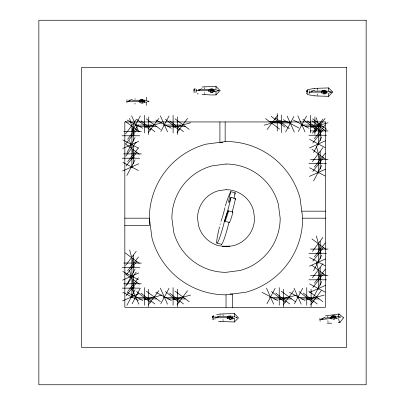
<?xml version="1.0" encoding="UTF-8"?>
<svg xmlns="http://www.w3.org/2000/svg" width="405" height="405" viewBox="0 0 405 405"><rect width="100%" height="100%" fill="white"/><g stroke="black" fill="none" stroke-linecap="round" stroke-linejoin="round"><path stroke-width="0.61" d="M338.443 316.573L338.676 314.31L339.091 314.037L343.405 317.697M148.772 101.25L148.827 101.574L148.878 101.316M218.427 90.609L218.482 90.933L218.538 90.674M236.824 317.692L236.874 318.016L236.93 317.758M331.042 92.062L331.093 92.391L331.148 92.132M327.554 316.973L327.63 316.27M343.43 317.763L343.379 317.793M333.037 319.292L333.654 318.71M331.538 319.013L330.885 318.295L330.809 317.297L331.487 316.366L333.452 316.016L332.733 315.748M332.211 318.446L333.006 317.13L332.065 316.538M333.695 317.642L336.12 317.247M334.5 319.348L334.641 318.441M139.011 101.68L140.084 99.939M140.905 102.278C142.185 101.827 142.185 100.805 140.905 100.354M142.575 101.69L144.302 101.67L144.782 101.316M208.671 91.039L209.739 89.297L210.914 89.297M210.565 91.636C211.84 91.186 211.84 90.158 210.565 89.713M212.23 91.049L213.956 91.024L214.437 90.674M227.063 318.127L228.136 316.386L229.311 316.386M228.957 318.72C230.237 318.274 230.237 317.247 228.957 316.801M230.627 318.138L232.354 318.112L232.829 317.758M321.281 92.497L322.355 90.755M323.175 93.089C324.456 92.644 324.456 91.616 323.175 91.171M324.845 92.507L326.567 92.482L327.048 92.132M333.76 319.479L334.171 318.619M335.745 318.73L336.423 317.798M132.091 131.529L140.292 115.982M126.876 152.999L135.073 137.452M126.876 175.446L135.073 159.899M160.826 131.529L169.022 115.982M126.876 284.609L135.073 269.062M126.876 305.36L135.073 289.813M132.091 303.826L140.292 288.274M160.8 303.826L168.996 288.274M285.657 131.995L293.858 116.448M298.313 131.529L306.509 115.982M313.607 152.482L321.803 136.936M313.607 180.888L321.803 165.341M266.956 303.826L275.152 288.274M294.475 303.826L302.672 288.274M313.607 270.641L321.803 255.094M313.607 297.022L321.803 281.475M139.224 102.019L139.224 100.612M208.879 91.378L208.879 89.966M321.489 92.836L321.489 91.424M227.276 318.467L227.276 317.054M140.505 99.954L140.687 99.63L141.816 100.005M210.16 89.313L210.342 88.989L211.471 89.358M322.77 90.766L322.957 90.447L324.086 90.816M228.552 316.396L228.739 316.072L229.868 316.447M193.868 90.674L194.942 88.928L193.868 90.234M306.479 92.132L307.552 90.386L306.479 91.692M212.26 317.758L213.334 316.011L212.26 317.323M144.195 102.693L144.944 101.822M213.85 92.051L214.422 91.464M326.46 93.504L327.215 92.634M232.242 319.135L232.996 318.264M142.894 103.194L143.355 102.495M212.549 92.553L213.01 91.849M325.159 94.011L325.625 93.307M230.941 319.641L231.407 318.938M340.134 322.122L338.089 322.674M141.046 99.903L141.391 99.438L142.342 99.959M323.317 90.72L323.656 90.249L324.608 90.771M125.702 133.782L136.207 119.693M125.702 156.234L136.207 142.14M148.352 132.486L158.856 118.392M177.086 132.486L187.586 118.392M125.702 265.391L136.207 251.302M125.702 286.143L136.207 272.054M267.092 129.585L277.597 115.491M148.352 304.778L158.856 290.689M177.061 304.778L187.566 290.689M312.437 133.27L322.937 119.176M314.574 132.486L325.078 118.392M312.437 161.676L322.937 147.582M312.437 251.429L322.937 237.335M283.216 304.778L293.716 290.689M312.437 277.81L322.937 263.716M310.736 304.778L321.241 290.689M127.651 139.158L138.495 125.322M126.087 143.492L136.936 129.661M127.651 161.605L138.495 147.774M126.087 165.944L136.936 152.113M127.651 270.768L138.495 256.937M126.087 275.101L136.936 261.271M127.651 291.519L138.495 277.688M126.087 295.852L136.936 282.022M314.381 138.642L325.225 124.811M312.822 142.98L323.666 129.149M314.381 167.047L325.225 153.217M312.822 171.386L323.666 157.555M314.381 256.8L325.225 242.97M312.822 261.139L323.666 247.308M314.381 283.181L325.225 269.35M312.822 287.52L323.666 273.689M343.425 318.016L339.947 322.395L339.223 321.54L338.605 318.735M211.359 94.972L216.002 94.881L220.062 90.533M317.282 95.98L328.612 96.339L332.672 91.991M223.064 321.61L234.399 321.97L238.454 317.92L234.399 313.551L223.064 313.91M142.14 103.265L142.869 102.627M211.795 92.618L212.524 91.986M324.41 94.076L325.134 93.444M230.192 319.707L230.916 319.074M331.872 318.193L332.971 317.429M320.152 321.261L319.955 319.742L321.55 319.535L325.012 317.312L321.514 318.715M330.951 318.436L330.809 317.297L331.077 317.358M141.391 103.194L142.342 102.678M211.997 92.031L211.045 92.553L210.701 92.082M324.608 93.489L323.656 94.011L323.317 93.54M230.389 319.12L229.438 319.641L229.098 319.17M128.643 101.316L132.359 99.443L128.643 100.47M198.298 90.674L202.014 88.801L198.298 89.829M310.908 92.132L314.624 90.259L310.908 91.287M216.695 317.758L220.406 315.885L216.695 316.912M140.586 101.994L141.866 101.417M210.241 91.353L211.521 90.776M322.851 92.811L324.132 92.229M228.633 318.441L229.913 317.859M122.669 148.513L138.713 141.335M122.669 170.961L138.713 163.787M309.4 147.997L325.448 140.824M309.4 176.403L325.448 169.229M122.669 280.123L138.713 272.945M122.669 300.875L138.713 293.696M309.4 266.156L325.448 258.982M309.4 292.537L325.448 285.363M142.717 100.977L144.099 100.637L142.93 100.637M212.372 90.335L213.754 89.996M324.982 91.793L326.364 91.449M230.769 317.424L232.146 317.08M333.781 316.923L335.234 316.533M331.062 316.806L332.464 316.285M139.558 102.313L139.335 101.822M209.213 91.672L208.99 91.176M321.823 93.13L321.6 92.634M227.61 318.755L227.382 318.264M329.219 93.003L331.093 92.391M307.552 89.662L314.624 88.386M144.894 127.403L161.853 122.796M173.623 127.403L190.583 122.796M264.095 125.18L281.055 120.574M311.116 127.403L328.075 122.796M144.894 299.695L161.853 295.088M173.603 299.695L190.563 295.088M279.754 299.695L296.713 295.088M307.274 299.695L324.238 295.088M338.134 317.803L340.499 317.115M325.377 315.895L338.869 314.032M330.394 317.444L325.002 318.158M216.645 91.044L218.432 90.801M147.587 101.609L148.777 101.447M124.831 218.184L149.374 218.184L151.986 238.024A76.656 76.656 0 0 0 226.03 294.84L245.87 292.228A76.656 76.656 0 0 0 302.687 218.184L300.075 198.344A76.656 76.656 0 0 0 226.03 141.527L206.191 144.139A76.656 76.656 0 0 0 149.374 218.184L149.374 225.631L124.831 225.631M216.695 314.493L220.406 314.012M321.55 319.535L330.445 318.497M210.985 89.495L209.213 89.677M141.325 100.141L139.558 100.319M323.595 90.953L321.823 91.135M229.377 316.583L227.61 316.761M204.672 86.827L216.002 86.462L220.062 90.512M317.282 88.28L328.612 87.92L332.672 91.97M334.383 316.102L335.542 316.001L336.023 316.361M332.945 317.333L335.462 316.842L333.639 316.892M327.053 323.129L328.597 323.023M336.474 318.193L337.694 318.127M336.611 316.442L338.372 316.361M202.014 86.994L204.672 86.893M314.624 88.452L317.282 88.346L317.282 88.604M220.406 314.077L223.064 313.976M202.014 89.702L210.124 89.571M314.624 91.16L322.117 91.029M132.359 100.349L140.469 100.212M220.406 316.791L228.516 316.654M212.676 89.297L213.85 89.297L214.311 89.702M214.468 89.89L216.23 89.89M196.592 90.674L208.889 90.674M211.501 90.674L213.956 90.32L212.23 90.3M327.331 91.226L329.093 91.226M214.468 91.459L216.23 91.459M309.202 92.132L321.504 92.132M324.111 92.132L326.567 91.778L324.845 91.753M144.813 100.531L146.575 100.531M126.937 101.316L139.234 101.316M141.846 101.316L144.302 100.966L142.575 100.941M144.813 102.1L146.575 102.1M269.386 121.343L286.958 121.343M273.719 122.902L291.296 122.902M134.652 125.074L152.229 125.074M163.382 125.074L180.959 125.074M300.875 125.074L318.446 125.074M138.991 126.633L156.563 126.633M167.721 126.633L185.298 126.633M305.208 126.633L322.785 126.633M310.468 130.926L328.045 130.926M123.738 131.438L141.315 131.438M308.909 135.265L326.486 135.265M122.178 135.776L139.755 135.776M222.821 142.337L219.905 142.337L219.905 121.945M123.738 153.89L141.315 153.89M122.178 158.223L139.755 158.223M310.468 159.332L328.045 159.332M308.909 163.666L326.486 163.666M301.76 211.177L325.483 211.177M302.687 218.184L325.483 218.184M222.345 246.184L229.716 246.184M310.468 249.085L328.045 249.085M308.909 253.419L326.486 253.419M123.738 263.048L141.315 263.048M122.178 267.386L139.755 267.386M310.468 275.466L328.045 275.466M308.909 279.799L326.486 279.799M123.738 283.799L141.315 283.799M122.178 288.137L139.755 288.137M230.065 294.005L232.369 294.005L232.369 307.314M134.652 297.366L152.229 297.366M163.362 297.366L180.934 297.366M269.512 297.366L287.089 297.366M297.032 297.366L314.609 297.366M138.991 298.93L156.563 298.93M167.695 298.93L185.272 298.93M273.851 298.93L291.428 298.93M301.371 298.93L318.948 298.93M233.113 316.857L234.875 316.857M214.984 317.758L227.286 317.758M229.893 317.758L232.354 317.409L230.627 317.383M232.865 318.543L234.627 318.543M228.136 316.386L230.389 316.401L229.438 315.88M328.708 323.16L331.67 323.231M210.742 94.957L204.672 94.522M314.624 95.813L317.282 95.914M202.014 94.355L204.672 94.456M220.406 321.443L223.064 321.545M228.364 210.813L228.243 210.802A8.697 0.623 -74.5 0 0 226.157 216.159A16.114 1.154 -74.5 0 0 224.745 220.983A11.897 0.85 -74.5 0 0 227.291 215.197L228.536 211.223L228.364 210.813L232.905 212.119L231.771 216.442A11.897 0.85 -74.5 0 1 229.225 222.223M232.84 212.058L232.723 212.048A8.697 0.623 -74.5 0 0 232.647 212.083M332.935 316.108L332.059 316.006L332.292 316.589M314.624 95.879L307.552 94.598M218.548 321.266L220.406 321.504M217.242 90.381L218.432 90.543M146.99 100.946L148.777 101.189M235.634 317.469L236.829 317.631M335.796 318.224L336.17 318.289M197.159 93.727L198.298 93.94M335.512 317.54L333.998 317.044M338.474 316.366L340.499 316.892M326.567 92.482L325.195 91.935M213.956 91.024L212.584 90.477M144.302 101.67L142.93 101.123M232.354 318.112L230.982 317.566M225.382 205.953A8.176 0.582 -74.5 0 1 227.109 200.384A35.524 2.541 -74.5 0 1 230.804 191.646L235.285 192.891A13.4 0.957 -74.5 0 0 233.913 198.536M230.804 191.646A13.4 0.957 -74.5 0 0 228.688 201.979A13.4 0.957 -74.5 0 0 230.997 197.346L235.477 198.592A16.549 1.185 -74.5 0 1 232.166 211.805M224.866 221.206L229.346 222.451M216.797 243.035L221.55 244.352M332.956 317.231L331.771 316.847L333.34 316.923L331.594 317.191L331.644 317.884M329.219 91.257L331.093 91.874M334.029 317.429L335.335 317.884M232.217 318.543L232.708 318.735M325.195 92.325L326.364 92.811M212.584 90.867L213.754 91.353M142.93 101.513L144.099 101.994M230.982 317.955L232.146 318.441M324.132 92.031L322.851 91.449L324.542 91.753L322.648 91.778L322.648 92.482M211.521 90.573L210.241 89.996L211.931 90.3L210.038 90.32L210.038 91.024M141.866 101.215L140.586 100.637L142.276 100.941L140.383 100.966L140.383 101.67M229.913 317.657L228.633 317.08L230.329 317.383L228.43 317.409L228.43 318.112M293.372 120.047L308.924 128.248M283.247 119.733L298.794 127.929M309.542 139.35L325.088 147.547M309.542 167.756L325.088 175.952M155.885 120.047L171.431 128.248M127.155 120.047L142.702 128.248M122.811 139.862L138.358 148.058M309.542 257.504L325.088 265.705M122.811 162.314L138.358 170.51M309.542 283.89L325.088 292.086M289.534 292.344L305.081 300.54M262.015 292.344L277.562 300.54M122.811 271.471L138.358 279.668M155.859 292.344L171.406 300.54M127.155 292.344L142.702 300.54M122.811 292.223L138.358 300.419M211.045 88.791L211.997 89.313M312.589 118.878L326.683 129.382M311.951 120.781L326.045 131.286M311.951 149.187L326.045 159.691M265.488 118.594L279.582 129.099M175.097 118.878L189.191 129.382M311.951 238.94L326.045 249.445M146.367 118.878L160.461 129.382M125.221 121.292L139.31 131.797M311.951 265.321L326.045 275.825M125.221 143.745L139.31 154.249M308.752 291.17L322.841 301.674M281.227 291.17L295.321 301.674M125.221 252.902L139.31 263.407M175.076 291.17L189.17 301.674M125.221 273.658L139.31 284.158M146.367 291.17L160.461 301.674M307.218 120.827L321.049 131.671M302.879 119.262L316.71 130.106M275.461 117.87L289.292 128.714M271.122 116.311L284.953 127.155M169.725 120.827L183.556 131.671M165.392 119.262L179.223 130.106M140.996 120.827L154.826 131.671M136.657 119.262L150.488 130.106M303.38 293.119L317.211 303.963M299.042 291.554L312.873 302.403M275.856 293.119L289.686 303.963M271.522 291.554L285.353 302.403M169.705 293.119L183.536 303.963M165.367 291.554L179.197 302.403M140.996 293.119L154.826 303.963M136.657 291.554L150.488 302.403M333.472 315.617L333.973 316.016M326.46 90.755L326.926 91.155M324.41 90.183L325.134 90.816M211.795 88.725L212.524 89.358M144.195 99.939L144.656 100.344M142.14 99.372L142.869 100.005M232.242 316.386L232.708 316.786M230.192 315.814L230.916 316.447M339.091 314.037L339.339 314.331M330.885 318.295L331.209 318.735M325.159 90.249L325.625 90.953M212.549 88.791L213.01 89.495M142.894 99.438L143.355 100.141M230.941 315.88L231.407 316.583M322.77 93.494L322.957 93.818M210.16 92.036L210.342 92.36M140.505 102.678L140.687 103.002M334.216 315.617L334.464 316.108M297.857 115.845L305.036 131.888M287.135 116.088L294.308 132.131M294.02 288.137L301.199 304.18M266.5 288.137L273.679 304.18M160.37 115.845L167.548 131.888M131.64 115.845L138.814 131.888M160.345 288.137L167.523 304.18M131.64 288.137L138.814 304.18M330.748 317.803L330.855 318.082M316.351 117.784L320.962 134.744M316.351 146.19L320.962 163.149M316.351 235.943L320.962 252.902M316.351 262.324L320.962 279.283M129.62 118.295L134.232 135.26M129.62 140.748L134.232 157.707M129.62 249.905L134.232 266.87M129.62 270.656L134.232 287.621M327.842 320.79L328.035 321.666M319.93 318.335L319.955 319.742M328.612 87.92L328.612 91.039M328.612 93.221L328.612 96.339M320.193 123.074L320.193 140.651M320.193 151.48L320.193 169.052M320.193 241.233L320.193 258.805M320.193 267.614L320.193 285.186M318.634 127.408L318.634 144.985M318.634 155.814L318.634 173.391M318.634 245.567L318.634 263.144M318.634 271.947L318.634 289.524M317.282 89.409L317.282 90.209M317.282 94.056L317.282 94.851M314.933 116.913L314.933 134.49M311.096 289.205L311.096 306.782M310.594 115.349L310.594 132.926M309.202 90.654L309.202 93.606M307.552 89.991L307.552 94.269M306.757 287.646L306.757 305.218M306.479 90.431L306.479 91.282M306.479 92.978L306.479 93.828M283.576 289.205L283.576 306.782M281.571 115.05L281.571 132.627M279.237 287.646L279.237 305.218M277.238 113.491L277.238 131.068M234.399 313.551L234.399 316.669M234.399 318.851L234.399 321.97M226.03 294.84L226.03 307.314M225.155 121.945L225.155 141.644M223.064 315.039L223.064 315.834M223.064 319.682L223.064 320.482M216.002 86.462L216.002 89.586M216.002 91.763L216.002 94.881M214.984 316.285L214.984 319.236M213.334 315.622L213.334 319.899M212.26 316.062L212.26 316.912M212.26 318.608L212.26 319.459M204.672 87.951L204.672 88.751M204.672 92.598L204.672 93.393M196.592 89.201L196.592 92.148M194.942 88.533L194.942 92.811M193.868 89.201L193.868 89.824M193.868 91.52L193.868 92.143M177.446 116.913L177.446 134.49M177.42 289.205L177.42 306.782M173.107 115.349L173.107 132.926M173.082 287.646L173.082 305.218M148.711 116.913L148.711 134.49M148.711 289.205L148.711 306.782M146.347 97.251L146.347 100.227M146.347 102.404L146.347 105.381M144.377 115.349L144.377 132.926M144.377 287.646L144.377 305.218M135.017 98.597L135.017 99.392M135.017 103.24L135.017 104.039M133.463 123.586L133.463 141.163M133.463 146.038L133.463 163.61M133.463 255.196L133.463 272.773M133.463 275.947L133.463 293.524M131.898 127.924L131.898 145.501M131.898 150.371L131.898 167.948M131.898 259.534L131.898 277.111M131.898 280.285L131.898 297.862M126.937 99.843L126.937 102.789M235.477 198.592A13.4 0.957 -74.5 0 1 235.153 199.538M234.576 194.182A35.524 2.541 -74.5 0 1 235.285 192.891M228.896 222.679A14.833 1.058 -74.5 0 1 223.19 241.486A28.912 2.066 -74.5 0 1 221.277 244.276M218.832 229.711A28.912 2.066 -74.5 0 0 218.71 240.241A14.833 1.058 -74.5 0 0 224.831 219.682A16.549 1.185 -74.5 0 0 230.997 197.346M218.958 229.164A28.912 2.066 -74.5 0 1 219.495 226.901M224.907 207.719A8.176 0.582 -74.5 0 0 224.299 210.195A7.098 0.506 -74.5 0 1 222.264 217.52M222.061 218.143A7.098 0.506 -74.5 0 1 221.864 218.705A7.184 0.511 -74.5 0 0 221.358 220.198M220.102 224.486A7.184 0.511 -74.5 0 1 220.274 223.849M220.998 221.348A7.184 0.511 -74.5 0 1 221.181 220.76M226.03 164.035L212.017 165.878A54.148 54.148 0 0 0 171.882 218.184L173.725 232.202A54.148 54.148 0 0 0 226.03 272.332L240.043 270.489A54.148 54.148 0 0 0 280.179 218.184L278.336 204.171A54.148 54.148 0 0 0 226.03 164.035M226.03 189.697L218.66 190.669A28.487 28.487 0 0 0 197.544 218.184L198.516 225.555A28.487 28.487 0 0 0 218.66 245.698L226.03 246.67L233.401 245.698A28.487 28.487 0 0 0 254.517 218.184L253.545 210.813A28.487 28.487 0 0 0 226.03 189.697M366.15 20.25L38.85 20.25L38.85 384.75L366.15 384.75L366.15 20.25M346.639 67.417L81.526 67.417L81.526 347.379L346.639 347.379L346.639 67.417M325.483 121.945L124.831 121.945L124.831 307.314L325.483 307.314L325.483 121.945"/></g></svg>
